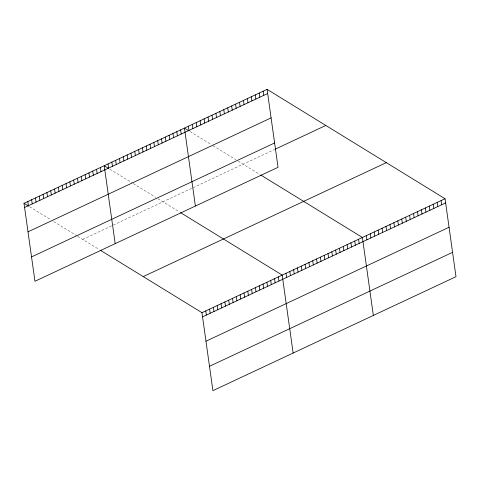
<?xml version="1.0" encoding="UTF-8"?>
<svg xmlns="http://www.w3.org/2000/svg" width="480" height="480" viewBox="0 0 480 480"><rect width="100%" height="100%" fill="white"/><g stroke="black" fill="none" stroke-linecap="round" stroke-linejoin="round"><path stroke-width="0.36" stroke-dasharray="2.4 1.8" d="M82.728 239.412L112.65 225.384M113.286 225.084L274.65 149.436M190.026 131.538L211.284 144.606M212.958 145.632L235.89 159.726M238.128 161.106L259.662 174.342M109.812 169.146L132.186 182.898M133.302 183.582L155.676 197.334M157.914 198.708L179.448 211.944M29.592 206.754L50.844 219.816M53.646 221.532L77.136 235.974M77.694 236.316L99.228 249.552"/><path stroke-width="0.72" d="M267.084 89.358L278.04 167.31L34.956 281.268L24 203.316L267.084 89.358L445.044 198.732L456 276.684L212.916 390.642L201.96 312.69L100.326 250.23M24.588 207.486L267.672 93.528M28.008 231.834L271.092 117.876M31.536 256.92L274.62 142.962M275.304 149.13L325.812 125.454M143.232 276.6L386.316 162.642M201.96 312.69L445.044 198.732M202.548 316.866L445.632 202.908M205.968 341.208L449.052 227.256M209.496 366.294L452.58 252.336M188.91 130.854L184.434 128.106L195.39 206.052M260.766 175.014L362.394 237.48L373.35 315.432M108.69 168.462L104.22 165.708L115.176 243.66M180.546 212.622L282.18 275.088L293.136 353.034M24 203.316L28.476 206.064M441.108 200.58L441.696 204.75M437.172 202.422L437.76 206.598M433.236 204.27L433.824 208.44M429.3 206.112L429.888 210.288M425.364 207.96L425.952 212.13M421.428 209.802L422.016 213.978M417.498 211.65L418.08 215.82M413.562 213.492L414.144 217.668M409.626 215.34L410.208 219.51M405.69 217.182L406.272 221.358M401.754 219.03L402.336 223.2M397.818 220.872L398.406 225.048M393.882 222.72L394.47 226.89M389.946 224.562L390.534 228.738M386.01 226.41L386.598 230.58M382.074 228.252L382.662 232.428M378.138 230.1L378.726 234.27M374.202 231.942L374.79 236.118M370.266 233.79L370.854 237.96M366.33 235.632L366.918 239.808M358.578 239.268L359.16 243.444M354.756 241.062L355.344 245.232M350.934 242.85L351.522 247.026M347.118 244.644L347.7 248.814M343.296 246.432L343.884 250.608M339.474 248.226L340.062 252.396M335.658 250.014L336.246 254.184M331.836 251.808L332.424 255.978M328.014 253.596L328.602 257.766M324.198 255.39L324.786 259.56M320.376 257.178L320.964 261.348M316.56 258.966L317.142 263.142M312.738 260.76L313.326 264.93M308.916 262.548L309.504 266.724M305.1 264.342L305.682 268.512M301.278 266.13L301.866 270.306M297.456 267.924L298.044 272.094M293.64 269.712L294.222 273.882M289.818 271.506L290.406 275.676M263.148 91.2L263.736 95.376M285.996 273.294L286.584 277.464M259.212 93.048L259.8 97.218M255.276 94.89L255.864 99.066M278.358 276.876L278.946 281.046M251.34 96.738L251.928 100.908M274.536 278.67L275.124 282.84M247.404 98.58L247.992 102.756M270.72 280.458L271.302 284.628M243.468 100.428L244.056 104.598M266.898 282.246L267.486 286.422M239.532 102.27L240.12 106.446M263.076 284.04L263.664 288.21M235.602 104.118L236.184 108.288M259.26 285.828L259.848 290.004M231.666 105.966L232.248 110.136M255.438 287.622L256.026 291.792M227.73 107.808L228.312 111.978M251.616 289.41L252.204 293.586M223.794 109.656L224.376 113.826M247.8 291.204L248.388 295.374M219.858 111.498L220.44 115.668M243.978 292.992L244.566 297.162M215.922 113.346L216.51 117.516M240.162 294.786L240.744 298.956M211.986 115.188L212.574 119.358M236.34 296.574L236.928 300.744M208.05 117.036L208.638 121.206M232.518 298.368L233.106 302.538M204.114 118.878L204.702 123.048M228.702 300.156L229.284 304.326M200.178 120.726L200.766 124.896M224.88 301.944L225.468 306.12M196.242 122.568L196.83 126.738M221.058 303.738L221.646 307.908M192.306 124.416L192.894 128.586M217.242 305.526L217.824 309.702M188.37 126.258L188.958 130.428M213.42 307.32L214.008 311.49M209.598 309.108L210.186 313.284M180.618 129.894L181.2 134.064M205.782 310.902L206.364 315.072M176.796 131.682L177.384 135.858M172.974 133.476L173.562 137.646M169.158 135.264L169.74 139.44M165.336 137.058L165.924 141.228M161.514 138.846L162.102 143.022M157.698 140.64L158.28 144.81M153.876 142.428L154.464 146.598M150.054 144.222L150.642 148.392M146.238 146.01L146.826 150.18M142.416 147.804L143.004 151.974M138.594 149.592L139.182 153.762M134.778 151.386L135.366 155.556M130.956 153.174L131.544 157.344M127.14 154.962L127.722 159.138M123.318 156.756L123.906 160.926M119.496 158.544L120.084 162.72M115.68 160.338L116.262 164.508M111.858 162.126L112.446 166.302M108.036 163.92L108.624 168.09M100.398 167.502L100.986 171.672M96.576 169.29L97.164 173.46M92.76 171.084L93.342 175.254M88.938 172.872L89.526 177.042M85.116 174.66L85.704 178.836M81.3 176.454L81.882 180.624M77.478 178.242L78.066 182.418M73.656 180.036L74.244 184.206M69.84 181.824L70.428 186M66.018 183.618L66.606 187.788M62.196 185.406L62.784 189.576M58.38 187.2L58.968 191.37M54.558 188.988L55.146 193.158M50.742 190.782L51.324 194.952M46.92 192.57L47.508 196.74M43.098 194.364L43.686 198.534M39.282 196.152L39.864 200.322M35.46 197.94L36.048 202.116M31.638 199.734L32.226 203.904M27.822 201.522L28.404 205.698"/></g></svg>
